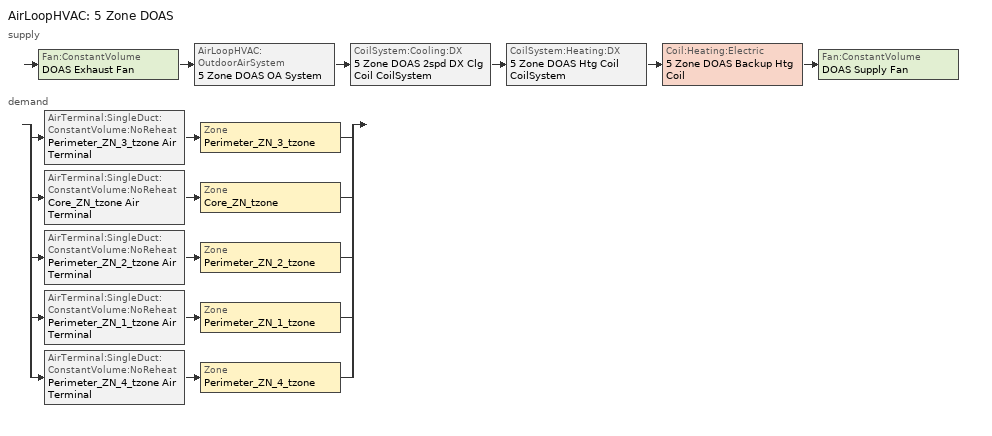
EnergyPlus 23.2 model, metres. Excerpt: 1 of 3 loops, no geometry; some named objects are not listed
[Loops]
AirLoopHVAC '5 Zone DOAS'
 supply: Fan:ConstantVolume 'DOAS Exhaust Fan' > AirLoopHVAC:OutdoorAirSystem '5 Zone DOAS OA System' > CoilSystem:Cooling:DX '5 Zone DOAS 2spd DX Clg Coil CoilSystem' > CoilSystem:Heating:DX '5 Zone DOAS Htg Coil CoilSystem' > Coil:Heating:Electric '5 Zone DOAS Backup Htg Coil' > Fan:ConstantVolume 'DOAS Supply Fan'
 demand: split
  | AirTerminal:SingleDuct:ConstantVolume:NoReheat 'Perimeter_ZN_3_tzone Air Terminal' > Zone 'Perimeter_ZN_3_tzone'
  | AirTerminal:SingleDuct:ConstantVolume:NoReheat 'Core_ZN_tzone Air Terminal' > Zone 'Core_ZN_tzone'
  | AirTerminal:SingleDuct:ConstantVolume:NoReheat 'Perimeter_ZN_2_tzone Air Terminal' > Zone 'Perimeter_ZN_2_tzone'
  | AirTerminal:SingleDuct:ConstantVolume:NoReheat 'Perimeter_ZN_1_tzone Air Terminal' > Zone 'Perimeter_ZN_1_tzone'
  | AirTerminal:SingleDuct:ConstantVolume:NoReheat 'Perimeter_ZN_4_tzone Air Terminal' > Zone 'Perimeter_ZN_4_tzone'
[ZoneControl:Thermostat] Temperature Difference Between Cutout And Setpoint {deltaC}=0
Name | Zone or ZoneList | Control Type Schedule | Control 1
Core_ZN_tzone Thermostat | Core_ZN_tzone | Core_ZN_tzone Thermostat Schedule | Thermostat Setpoint Dual Setpoint 2
Perimeter_ZN_1_tzone Thermostat | Perimeter_ZN_1_tzone | Perimeter_ZN_1_tzone Thermostat Schedule | Thermostat Setpoint Dual Setpoint 3
Perimeter_ZN_2_tzone Thermostat | Perimeter_ZN_2_tzone | Perimeter_ZN_2_tzone Thermostat Schedule | Thermostat Setpoint Dual Setpoint 4
Perimeter_ZN_3_tzone Thermostat | Perimeter_ZN_3_tzone | Perimeter_ZN_3_tzone Thermostat Schedule | Thermostat Setpoint Dual Setpoint 1
Perimeter_ZN_4_tzone Thermostat | Perimeter_ZN_4_tzone | Perimeter_ZN_4_tzone Thermostat Schedule | Thermostat Setpoint Dual Setpoint 5
[ThermostatSetpoint:DualSetpoint] Heating Setpoint Temperature Schedule=Radiant System Heating Setpoint; Cooling Setpoint Temperature Schedule=Radiant System Cooling Setpoint
Thermostat Setpoint Dual Setpoint 2; Thermostat Setpoint Dual Setpoint 3; Thermostat Setpoint Dual Setpoint 4; Thermostat Setpoint Dual Setpoint 1; Thermostat Setpoint Dual Setpoint 5
[AirTerminal:SingleDuct:ConstantVolume:NoReheat] Availability Schedule=Always On Discrete; Maximum Air Flow Rate {m3/s}=AutoSize
Core_ZN_tzone Air Terminal; Perimeter_ZN_1_tzone Air Terminal; Perimeter_ZN_2_tzone Air Terminal; Perimeter_ZN_3_tzone Air Terminal; Perimeter_ZN_4_tzone Air Terminal
[Zone equipment]
Core_ZN_tzone: Core_ZN_tzone Radiant Loop, Core_ZN_tzone Air Terminal
Perimeter_ZN_1_tzone: Perimeter_ZN_1_tzone Radiant Loop, Perimeter_ZN_1_tzone Air Terminal
Perimeter_ZN_2_tzone: Perimeter_ZN_2_tzone Radiant Loop, Perimeter_ZN_2_tzone Air Terminal
Perimeter_ZN_3_tzone: Perimeter_ZN_3_tzone Radiant Loop, Perimeter_ZN_3_tzone Air Terminal
Perimeter_ZN_4_tzone: Perimeter_ZN_4_tzone Radiant Loop, Perimeter_ZN_4_tzone Air Terminal
[Sizing:Zone] Zone Cooling Design Supply Air Temperature Input Method=SupplyAirTemperature; Zone Cooling Design Supply Air Temperature {C}=14; Zone Cooling Design Supply Air Temperature Difference {deltaC}=11.11; Zone Heating Design Supply Air Temperature Input Method=SupplyAirTemperature; Zone Heating Design Supply Air Temperature {C}=40; Zone Heating Design Supply Air Temperature Difference {deltaC}=11.11; Zone Cooling Design Supply Air Humidity Ratio {kgWater/kgDryAir}=0.0085; Zone Heating Design Supply Air Humidity Ratio {kgWater/kgDryAir}=0.008; Cooling Design Air Flow Method=DesignDay; Cooling Design Air Flow Rate {m3/s}=0; Cooling Minimum Air Flow per Zone Floor Area {m3/s-m2}=0.000762; Cooling Minimum Air Flow {m3/s}=0; Cooling Minimum Air Flow Fraction=0; Heating Design Air Flow Method=DesignDay; Heating Design Air Flow Rate {m3/s}=0; Heating Maximum Air Flow per Zone Floor Area {m3/s-m2}=0.002032; Heating Maximum Air Flow {m3/s}=0.141576; Heating Maximum Air Flow Fraction=0.3; Account for Dedicated Outdoor Air System=Yes; Dedicated Outdoor Air System Control Strategy=NeutralSupplyAir; Dedicated Outdoor Air Low Setpoint Temperature for Design {C}=15.5556; Dedicated Outdoor Air High Setpoint Temperature for Design {C}=21.1111; Zone Load Sizing Method=Sensible Load Only No Latent Load; Zone Latent Cooling Design Supply Air Humidity Ratio Input Method=HumidityRatioDifference; Zone Cooling Design Supply Air Humidity Ratio Difference {kgWater/kgDryAir}=0.005; Zone Latent Heating Design Supply Air Humidity Ratio Input Method=HumidityRatioDifference; Zone Humidification Design Supply Air Humidity Ratio Difference {kgWater/kgDryAir}=0.005
Name | Design Specification Outdoor Air Object
Core_ZN_tzone | Core_ZN_tzone DSOA Space List
Perimeter_ZN_1_tzone | Perimeter_ZN_1_tzone DSOA Space List
Perimeter_ZN_2_tzone | Perimeter_ZN_2_tzone DSOA Space List
Perimeter_ZN_3_tzone | Perimeter_ZN_3_tzone DSOA Space List
Perimeter_ZN_4_tzone | Perimeter_ZN_4_tzone DSOA Space List
[Controller:MechanicalVentilation]
5 Zone DOAS Mechanical Ventilation Controller: Availability Schedule=Always On Discrete; Demand Controlled Ventilation=No; System Outdoor Air Method=ZoneSum; Zone or ZoneList Name 1=Core_ZN_tzone; Design Specification Outdoor Air Object Name 1=Design Specification Outdoor Air 4; Zone or ZoneList Name 2=Perimeter_ZN_1_tzone; Design Specification Outdoor Air Object Name 2=Design Specification Outdoor Air 3; Zone or ZoneList Name 3=Perimeter_ZN_2_tzone; Design Specification Outdoor Air Object Name 3=Design Specification Outdoor Air 2; Zone or ZoneList Name 4=Perimeter_ZN_3_tzone; Design Specification Outdoor Air Object Name 4=Design Specification Outdoor Air 5; Zone or ZoneList Name 5=Perimeter_ZN_4_tzone; Design Specification Outdoor Air Object Name 5=Design Specification Outdoor Air 1
[DesignSpecification:OutdoorAir] Outdoor Air Method=Sum; Outdoor Air Flow per Person {m3/s-person}=0; Outdoor Air Flow per Zone Floor Area {m3/s-m2}=0.00043; Outdoor Air Flow per Zone {m3/s}=0; Outdoor Air Flow Air Changes per Hour {1/hr}=0
Design Specification Outdoor Air 4; Design Specification Outdoor Air 3; Design Specification Outdoor Air 2; Design Specification Outdoor Air 5; Design Specification Outdoor Air 1
[DesignSpecification:OutdoorAir:SpaceList]
Name | Space Name 1 | Space Design Specification Outdoor Air Object Name 1
Core_ZN_tzone DSOA Space List | Core_ZN | Design Specification Outdoor Air 4
Perimeter_ZN_1_tzone DSOA Space List | Perimeter_ZN_1 | Design Specification Outdoor Air 3
Perimeter_ZN_2_tzone DSOA Space List | Perimeter_ZN_2 | Design Specification Outdoor Air 2
Perimeter_ZN_3_tzone DSOA Space List | Perimeter_ZN_3 | Design Specification Outdoor Air 5
Perimeter_ZN_4_tzone DSOA Space List | Perimeter_ZN_4 | Design Specification Outdoor Air 1
[AirLoopHVAC]
5 Zone DOAS: Design Supply Air Flow Rate {m3/s}=AutoSize; Design Return Air Flow Fraction of Supply Air Flow=1
[Sizing:System]
5 Zone DOAS: Type of Load to Size On=VentilationRequirement; Design Outdoor Air Flow Rate {m3/s}=Autosize; Central Heating Maximum System Air Flow Ratio=1; Preheat Design Temperature {C}=7; Preheat Design Humidity Ratio {kgWater/kgDryAir}=0.008; Precool Design Temperature {C}=12.8; Precool Design Humidity Ratio {kgWater/kgDryAir}=0.008; Central Cooling Design Supply Air Temperature {C}=15.5556; Central Heating Design Supply Air Temperature {C}=21.1111; Type of Zone Sum to Use=Coincident; 100% Outdoor Air in Cooling=Yes; 100% Outdoor Air in Heating=Yes; Central Cooling Design Supply Air Humidity Ratio {kgWater/kgDryAir}=0.0085; Central Heating Design Supply Air Humidity Ratio {kgWater/kgDryAir}=0.008; Cooling Supply Air Flow Rate Method=DesignDay; Cooling Supply Air Flow Rate {m3/s}=0; Cooling Supply Air Flow Rate Per Floor Area {m3/s-m2}=0.00996765; Cooling Fraction of Autosized Cooling Supply Air Flow Rate=1; Cooling Supply Air Flow Rate Per Unit Cooling Capacity {m3/s-W}=3.94755e-05; Heating Supply Air Flow Rate Method=DesignDay; Heating Supply Air Flow Rate {m3/s}=0; Heating Supply Air Flow Rate Per Floor Area {m3/s-m2}=0.00996765; Heating Fraction of Autosized Heating Supply Air Flow Rate=1; Heating Fraction of Autosized Cooling Supply Air Flow Rate=1; Heating Supply Air Flow Rate Per Unit Heating Capacity {m3/s-W}=3.15882e-05; System Outdoor Air Method=ZoneSum; Zone Maximum Outdoor Air Fraction=1; Cooling Design Capacity Method=CoolingDesignCapacity; Cooling Design Capacity {W}=Autosize; Cooling Design Capacity Per Floor Area {W/m2}=234.7; Fraction of Autosized Cooling Design Capacity=1; Heating Design Capacity Method=HeatingDesignCapacity; Heating Design Capacity {W}=Autosize; Heating Design Capacity Per Floor Area {W/m2}=157; Fraction of Autosized Heating Design Capacity=1; Central Cooling Capacity Control Method=OnOff; Occupant Diversity=Autosize
[Fan:ConstantVolume] Availability Schedule=Always On Discrete; Fan Total Efficiency=0.58175; Maximum Flow Rate {m3/s}=AutoSize; Motor Efficiency=0.895; Motor In Airstream Fraction=1
Name | Pressure Rise {Pa}
DOAS Exhaust Fan | 373.633
DOAS Supply Fan | 622.722
[SetpointManager:MixedAir] Control Variable=Temperature
Name | Setpoint Node or NodeList
DOAS Exhaust Fan Outlet Air Node OS Default SPM | DOAS Exhaust Fan Outlet Air Node
5 Zone DOAS Mixed Air Node OS Default SPM | 5 Zone DOAS Mixed Air Node
5 Zone DOAS 2spd DX Clg Coil Outlet Air Node OS Default SPM | 5 Zone DOAS 2spd DX Clg Coil Outlet Air Node
5 Zone DOAS Htg Coil Outlet Air Node OS Default SPM | 5 Zone DOAS Htg Coil Outlet Air Node
[Controller:OutdoorAir]
5 Zone DOAS Outdoor Air Controller: Minimum Outdoor Air Flow Rate {m3/s}=Autosize; Maximum Outdoor Air Flow Rate {m3/s}=Autosize; Economizer Control Type=NoEconomizer; Economizer Control Action Type=ModulateFlow; Lockout Type=NoLockout; Minimum Limit Type=FixedMinimum; Minimum Fraction of Outdoor Air Schedule=Always On Discrete; Mechanical Ventilation Controller=5 Zone DOAS Mechanical Ventilation Controller; High Humidity Control=No; Control High Indoor Humidity Based on Outdoor Humidity Ratio=Yes; Heat Recovery Bypass Control Type=BypassWhenWithinEconomizerLimits; Economizer Operation Staging=InterlockedWithMechanicalCooling
[CoilSystem:Cooling:DX]
5 Zone DOAS 2spd DX Clg Coil CoilSystem: Availability Schedule=Always On Discrete; Cooling Coil=5 Zone DOAS 2spd DX Clg Coil
[Coil:Cooling:DX:TwoSpeed]
5 Zone DOAS 2spd DX Clg Coil: Availability Schedule=Always On Discrete; High Speed Gross Rated Total Cooling Capacity {W}=Autosize; High Speed Rated Sensible Heat Ratio=Autosize; High Speed Gross Rated Cooling COP {W/W}=3; High Speed Rated Air Flow Rate {m3/s}=Autosize; High Speed Rated Evaporator Fan Power Per Volume Flow Rate 2017 {W/(m3/s)}=773.3; High Speed Rated Evaporator Fan Power Per Volume Flow Rate 2023 {W/(m3/s)}=934.4; Unit Internal Static Air Pressure {Pa}=773.3; Total Cooling Capacity Function of Temperature Curve=Curve Biquadratic 3; Total Cooling Capacity Function of Flow Fraction Curve=Curve Quadratic 5; Energy Input Ratio Function of Temperature Curve=Curve Biquadratic 4; Energy Input Ratio Function of Flow Fraction Curve=Curve Quadratic 6; Part Load Fraction Correlation Curve=Curve Quadratic 7; Low Speed Gross Rated Total Cooling Capacity {W}=Autosize; Low Speed Gross Rated Sensible Heat Ratio=0.69; Low Speed Gross Rated Cooling COP {W/W}=3; Low Speed Rated Air Flow Rate {m3/s}=Autosize; Low Speed Rated Evaporator Fan Power Per Volume Flow Rate 2017 {W/(m3/s)}=773.3; Low Speed Rated Evaporator Fan Power Per Volume Flow Rate 2023 {W/(m3/s)}=934.4; Low Speed Total Cooling Capacity Function of Temperature Curve=Curve Biquadratic 5; Low Speed Energy Input Ratio Function of Temperature Curve=Curve Biquadratic 6; Condenser Type=AirCooled; Minimum Outdoor Dry-Bulb Temperature for Compressor Operation {C}=-25; High Speed Evaporative Condenser Effectiveness=0.9; High Speed Evaporative Condenser Air Flow Rate {m3/s}=Autosize; High Speed Evaporative Condenser Pump Rated Power Consumption {W}=Autosize; Low Speed Evaporative Condenser Effectiveness=0.9; Low Speed Evaporative Condenser Air Flow Rate {m3/s}=Autosize; Low Speed Evaporative Condenser Pump Rated Power Consumption {W}=Autosize; Basin Heater Capacity {W/K}=0; Basin Heater Setpoint Temperature {C}=2
[CoilSystem:Heating:DX]
5 Zone DOAS Htg Coil CoilSystem: Availability Schedule=Always On Discrete; Heating Coil=5 Zone DOAS Htg Coil
[Coil:Heating:DX:SingleSpeed]
5 Zone DOAS Htg Coil: Availability Schedule=Always On Discrete; Gross Rated Heating Capacity {W}=Autosize; Gross Rated Heating COP {W/W}=3.3; Rated Air Flow Rate {m3/s}=Autosize; Rated Supply Fan Power Per Volume Flow Rate 2017 {W/(m3/s)}=773.3; Rated Supply Fan Power Per Volume Flow Rate 2023 {W/(m3/s)}=934.4; Heating Capacity Function of Temperature Curve=5 Zone DOAS Htg Coil Htg Cap Func of Temp Curve; Heating Capacity Function of Flow Fraction Curve=5 Zone DOAS Htg Coil Htg Cap Func of Flow Frac Curve; Energy Input Ratio Function of Temperature Curve=5 Zone DOAS Htg Coil EIR Func of Temp Curve; Energy Input Ratio Function of Flow Fraction Curve=5 Zone DOAS Htg Coil EIR Func of Flow Frac Curve; Part Load Fraction Correlation Curve=5 Zone DOAS Htg Coil PLR Correlation Curve; Defrost Energy Input Ratio Function of Temperature Curve=5 Zone DOAS Htg Coil Defrost EIR Func of Temp Curve; Minimum Outdoor Dry-Bulb Temperature for Compressor Operation {C}=-8; Maximum Outdoor Dry-Bulb Temperature for Defrost Operation {C}=5; Crankcase Heater Capacity {W}=0; Maximum Outdoor Dry-Bulb Temperature for Crankcase Heater Operation {C}=10; Defrost Strategy=ReverseCycle; Defrost Control=OnDemand; Defrost Time Period Fraction=0.166667; Resistive Defrost Heater Capacity {W}=2000
[Coil:Heating:Electric]
5 Zone DOAS Backup Htg Coil: Availability Schedule=Always On Discrete; Efficiency=1; Nominal Capacity {W}=Autosize
[EnergyManagementSystem:Program]
ems_Perimeter_ZN_3_tzone_Calculate_Slab_Ctrl_Setpoint: SET ems_Perimeter_ZN_3_tzone_cont_cool_oper = @TrendSum ems_Perimeter_ZN_3_tzone_rad_cool_operation_trend radiant_switch_over_time/ZoneTimeStep; SET ems_Perimeter_ZN_3_tzone_cont_heat_oper = @TrendSum ems_Perimeter_ZN_3_tzone_rad_heat_operation_trend radiant_switch_over_time/ZoneTimeStep; SET ems_Perimeter_ZN_3_tzone_occupied_hours = @TrendSum ems_Perimeter_ZN_3_tzone_occupied_status_trend 24/ZoneTimeStep; IF (ems_Perimeter_ZN_3_tzone_cont_cool_oper > 0) && (ems_Perimeter_ZN_3_tzone_occupied_hours > 0) && (CurrentTime == hour_of_slab_sp_change); SET ems_Perimeter_ZN_3_tzone_cmd_hot_water_ctrl = ems_Perimeter_ZN_3_tzone_cmd_hot_water_ctrl + (ems_Perimeter_ZN_3_tzone_cmd_csp_error*prp_k); ELSEIF (ems_Perimeter_ZN_3_tzone_cont_heat_oper > 0) && (ems_Perimeter_ZN_3_tzone_occupied_hours > 0) && (CurrentTime == hour_of_slab_sp_change); SET ems_Perimeter_ZN_3_tzone_cmd_hot_water_ctrl = ems_Perimeter_ZN_3_tzone_cmd_hot_water_ctrl + (ems_Perimeter_ZN_3_tzone_cmd_hsp_error*prp_k); ELSE; SET ems_Perimeter_ZN_3_tzone_cmd_hot_water_ctrl = ems_Perimeter_ZN_3_tzone_cmd_hot_water_ctrl; ENDIF; IF (ems_Perimeter_ZN_3_tzone_cmd_hot_water_ctrl < lower_slab_sp_lim); SET ems_Perimeter_ZN_3_tzone_cmd_hot_water_ctrl = lower_slab_sp_lim; ELSEIF (ems_Perimeter_ZN_3_tzone_cmd_hot_water_ctrl > upper_slab_sp_lim); SET ems_Perimeter_ZN_3_tzone_cmd_hot_water_ctrl = upper_slab_sp_lim; ENDIF; SET ems_Perimeter_ZN_3_tzone_cmd_cold_water_ctrl = ems_Perimeter_ZN_3_tzone_cmd_hot_water_ctrl + 0.01
ems_Perimeter_ZN_3_tzone_Set_Constant_Values: SET ems_Perimeter_ZN_3_tzone_max_ctrl_temp      = ems_Perimeter_ZN_3_tzone_lower_comfort_limit; SET ems_Perimeter_ZN_3_tzone_min_ctrl_temp      = ems_Perimeter_ZN_3_tzone_upper_comfort_limit; SET ems_Perimeter_ZN_3_tzone_cmd_csp_error      = 0; SET ems_Perimeter_ZN_3_tzone_cmd_hsp_error      = 0; SET ems_Perimeter_ZN_3_tzone_cmd_cold_water_ctrl = ems_Perimeter_ZN_3_tzone_upper_comfort_limit; SET ems_Perimeter_ZN_3_tzone_cmd_hot_water_ctrl  = ems_Perimeter_ZN_3_tzone_lower_comfort_limit
ems_Perimeter_ZN_4_tzone_Calculate_Errors_From_Comfort: IF (CurrentTime == (hour_of_slab_sp_change - ZoneTimeStep)); SET ems_Perimeter_ZN_4_tzone_cmd_csp_error = (ems_Perimeter_ZN_4_tzone_upper_comfort_limit - ctrl_temp_offset) - ems_Perimeter_ZN_4_tzone_max_ctrl_temp; SET ems_Perimeter_ZN_4_tzone_cmd_hsp_error = (ems_Perimeter_ZN_4_tzone_lower_comfort_limit + ctrl_temp_offset) - ems_Perimeter_ZN_4_tzone_min_ctrl_temp; ENDIF
ems_Perimeter_ZN_4_tzone_Calculate_Extremes_In_Zone: IF (ems_Perimeter_ZN_4_tzone_occupied_status == 1); IF ems_Perimeter_ZN_4_tzone_ctrl_temperature > ems_Perimeter_ZN_4_tzone_max_ctrl_temp; SET ems_Perimeter_ZN_4_tzone_max_ctrl_temp = ems_Perimeter_ZN_4_tzone_ctrl_temperature; ENDIF; IF ems_Perimeter_ZN_4_tzone_ctrl_temperature < ems_Perimeter_ZN_4_tzone_min_ctrl_temp; SET ems_Perimeter_ZN_4_tzone_min_ctrl_temp = ems_Perimeter_ZN_4_tzone_ctrl_temperature; ENDIF; ELSE; SET ems_Perimeter_ZN_4_tzone_max_ctrl_temp = ems_Perimeter_ZN_4_tzone_lower_comfort_limit; SET ems_Perimeter_ZN_4_tzone_min_ctrl_temp = ems_Perimeter_ZN_4_tzone_upper_comfort_limit; ENDIF
ems_Perimeter_ZN_4_tzone_Calculate_Slab_Ctrl_Setpoint: SET ems_Perimeter_ZN_4_tzone_cont_cool_oper = @TrendSum ems_Perimeter_ZN_4_tzone_rad_cool_operation_trend radiant_switch_over_time/ZoneTimeStep; SET ems_Perimeter_ZN_4_tzone_cont_heat_oper = @TrendSum ems_Perimeter_ZN_4_tzone_rad_heat_operation_trend radiant_switch_over_time/ZoneTimeStep; SET ems_Perimeter_ZN_4_tzone_occupied_hours = @TrendSum ems_Perimeter_ZN_4_tzone_occupied_status_trend 24/ZoneTimeStep; IF (ems_Perimeter_ZN_4_tzone_cont_cool_oper > 0) && (ems_Perimeter_ZN_4_tzone_occupied_hours > 0) && (CurrentTime == hour_of_slab_sp_change); SET ems_Perimeter_ZN_4_tzone_cmd_hot_water_ctrl = ems_Perimeter_ZN_4_tzone_cmd_hot_water_ctrl + (ems_Perimeter_ZN_4_tzone_cmd_csp_error*prp_k); ELSEIF (ems_Perimeter_ZN_4_tzone_cont_heat_oper > 0) && (ems_Perimeter_ZN_4_tzone_occupied_hours > 0) && (CurrentTime == hour_of_slab_sp_change); SET ems_Perimeter_ZN_4_tzone_cmd_hot_water_ctrl = ems_Perimeter_ZN_4_tzone_cmd_hot_water_ctrl + (ems_Perimeter_ZN_4_tzone_cmd_hsp_error*prp_k); ELSE; SET ems_Perimeter_ZN_4_tzone_cmd_hot_water_ctrl = ems_Perimeter_ZN_4_tzone_cmd_hot_water_ctrl; ENDIF; IF (ems_Perimeter_ZN_4_tzone_cmd_hot_water_ctrl < lower_slab_sp_lim); SET ems_Perimeter_ZN_4_tzone_cmd_hot_water_ctrl = lower_slab_sp_lim; ELSEIF (ems_Perimeter_ZN_4_tzone_cmd_hot_water_ctrl > upper_slab_sp_lim); SET ems_Perimeter_ZN_4_tzone_cmd_hot_water_ctrl = upper_slab_sp_lim; ENDIF; SET ems_Perimeter_ZN_4_tzone_cmd_cold_water_ctrl = ems_Perimeter_ZN_4_tzone_cmd_hot_water_ctrl + 0.01
ems_Perimeter_ZN_4_tzone_Set_Constant_Values: SET ems_Perimeter_ZN_4_tzone_max_ctrl_temp      = ems_Perimeter_ZN_4_tzone_lower_comfort_limit; SET ems_Perimeter_ZN_4_tzone_min_ctrl_temp      = ems_Perimeter_ZN_4_tzone_upper_comfort_limit; SET ems_Perimeter_ZN_4_tzone_cmd_csp_error      = 0; SET ems_Perimeter_ZN_4_tzone_cmd_hsp_error      = 0; SET ems_Perimeter_ZN_4_tzone_cmd_cold_water_ctrl = ems_Perimeter_ZN_4_tzone_upper_comfort_limit; SET ems_Perimeter_ZN_4_tzone_cmd_hot_water_ctrl  = ems_Perimeter_ZN_4_tzone_lower_comfort_limit
Set_Constant_Values: SET prp_k              = 0.3; SET ctrl_temp_offset   = 0.5; SET upper_slab_sp_lim  = 29; SET lower_slab_sp_lim  = 19; SET hour_of_slab_sp_change = 18
[EnergyManagementSystem:ProgramCallingManager]
ems_Core_ZN_tzone_Average_Building_Temperature: EndOfZoneTimestepAfterZoneReporting; ems_Core_ZN_tzone_Calculate_Extremes_In_Zone; ems_Core_ZN_tzone_Calculate_Errors_From_Comfort
ems_Core_ZN_tzone_Initialize_Constant_Parameters: BeginNewEnvironment; ems_Core_ZN_tzone_Set_Constant_Values
ems_Core_ZN_tzone_Initialize_Constant_Parameters_After_Warmup: AfterNewEnvironmentWarmUpIsComplete; ems_Core_ZN_tzone_Set_Constant_Values
ems_Core_ZN_tzone_Programs_At_Beginning_Of_Timestep: BeginTimestepBeforePredictor; ems_Core_ZN_tzone_Calculate_Slab_Ctrl_Setpoint
ems_Perimeter_ZN_1_tzone_Average_Building_Temperature: EndOfZoneTimestepAfterZoneReporting; ems_Perimeter_ZN_1_tzone_Calculate_Extremes_In_Zone; ems_Perimeter_ZN_1_tzone_Calculate_Errors_From_Comfort
ems_Perimeter_ZN_1_tzone_Initialize_Constant_Parameters: BeginNewEnvironment; ems_Perimeter_ZN_1_tzone_Set_Constant_Values
ems_Perimeter_ZN_1_tzone_Initialize_Constant_Parameters_After_Warmup: AfterNewEnvironmentWarmUpIsComplete; ems_Perimeter_ZN_1_tzone_Set_Constant_Values
ems_Perimeter_ZN_1_tzone_Programs_At_Beginning_Of_Timestep: BeginTimestepBeforePredictor; ems_Perimeter_ZN_1_tzone_Calculate_Slab_Ctrl_Setpoint
ems_Perimeter_ZN_2_tzone_Average_Building_Temperature: EndOfZoneTimestepAfterZoneReporting; ems_Perimeter_ZN_2_tzone_Calculate_Extremes_In_Zone; ems_Perimeter_ZN_2_tzone_Calculate_Errors_From_Comfort
ems_Perimeter_ZN_2_tzone_Initialize_Constant_Parameters: BeginNewEnvironment; ems_Perimeter_ZN_2_tzone_Set_Constant_Values
ems_Perimeter_ZN_2_tzone_Initialize_Constant_Parameters_After_Warmup: AfterNewEnvironmentWarmUpIsComplete; ems_Perimeter_ZN_2_tzone_Set_Constant_Values
[EnergyManagementSystem:Sensor] Output:Variable or Output:Meter=Zone Air Temperature
Name | Output:Variable or Output:Meter Index Key
ems_Core_ZN_tzone_ctrl_temperature | Core_ZN_tzone
ems_Perimeter_ZN_1_tzone_ctrl_temperature | Perimeter_ZN_1_tzone
ems_Perimeter_ZN_2_tzone_ctrl_temperature | Perimeter_ZN_2_tzone
ems_Perimeter_ZN_3_tzone_ctrl_temperature | Perimeter_ZN_3_tzone
ems_Perimeter_ZN_4_tzone_ctrl_temperature | Perimeter_ZN_4_tzone
[Schedule:Day:Interval]
Radiant System Heating Setpoint Default: No, 24:00, 20
Radiant System Cooling Setpoint Default: No, 24:00, 26
[Schedule:Week:Daily]
Radiant System Heating Setpoint Week Rule - Jan1-Dec31: Radiant System Heating Setpoint Default, Radiant System Heating Setpoint Default, Radiant System Heating Setpoint Default, Radiant System Heating Setpoint Default, Radiant System Heating Setpoint Default, Radiant System Heating Setpoint Default, Radiant System Heating Setpoint Default, Radiant System Heating Setpoint Default, Radiant System Heating Setpoint Default, Radiant System Heating Setpoint Default, Radiant System Heating Setpoint Default, Radiant System Heating Setpoint Default
Radiant System Cooling Setpoint Week Rule - Jan1-Dec31: Radiant System Cooling Setpoint Default, Radiant System Cooling Setpoint Default, Radiant System Cooling Setpoint Default, Radiant System Cooling Setpoint Default, Radiant System Cooling Setpoint Default, Radiant System Cooling Setpoint Default, Radiant System Cooling Setpoint Default, Radiant System Cooling Setpoint Default, Radiant System Cooling Setpoint Default, Radiant System Cooling Setpoint Default, Radiant System Cooling Setpoint Default, Radiant System Cooling Setpoint Default
[Schedule:Year]
Radiant System Heating Setpoint: Radiant System Heating Setpoint Week Rule - Jan1-Dec31, 1, 1, 12, 31
Radiant System Cooling Setpoint: Radiant System Cooling Setpoint Week Rule - Jan1-Dec31, 1, 1, 12, 31
[Schedule:Compact]
Core_ZN_tzone Thermostat Schedule; Perimeter_ZN_1_tzone Thermostat Schedule; Perimeter_ZN_2_tzone Thermostat Schedule; Perimeter_ZN_3_tzone Thermostat Schedule; Perimeter_ZN_4_tzone Thermostat Schedule: Through: 12/31, For: AllDays, Until: 24:00, 4
[Schedule:Constant]
Always On Discrete: Hourly Value=1
[Curve:Biquadratic]
Name | Coefficient1 Constant | Coefficient2 x | Coefficient3 x**2 | Coefficient4 y | Coefficient5 y**2 | Coefficient6 x*y | Minimum Value of x {BasedOnField A2} | Maximum Value of x {BasedOnField A2} | Minimum Value of y {BasedOnField A3} | Maximum Value of y {BasedOnField A3}
Curve Biquadratic 3; Curve Biquadratic 5 | 0.42415 | 0.04426 | -0.00042 | 0.00333 | -8e-05 | -0.00021 | 17 | 22 | 13 | 46
Curve Biquadratic 4; Curve Biquadratic 6 | 1.23649 | -0.02431 | 0.00057 | -0.01434 | 0.00063 | -0.00038 | 17 | 22 | 13 | 46
5 Zone DOAS Htg Coil Defrost EIR Func of Temp Curve | 0.297145 | 0.0430933 | -0.000748766 | 0.00597727 | 0.000482112 | -0.000956448 | -23.3333 | 29.44444 | -23.3333 | 29.44444
[Curve:Quadratic]
Name | Coefficient1 Constant | Coefficient2 x | Coefficient3 x**2 | Minimum Value of x {BasedOnField A2} | Maximum Value of x {BasedOnField A2}
Curve Quadratic 5 | 0.77136 | 0.34053 | -0.11088 | 0.75918 | 1.13877
Curve Quadratic 6 | 1.2055 | -0.32953 | 0.12308 | 0.75918 | 1.13877
Curve Quadratic 7 | 0.771 | 0.229 | 0 | 0 | 1
5 Zone DOAS Htg Coil EIR Func of Flow Frac Curve | 1.3824 | -0.4336 | 0.0512 | 0 | 1
5 Zone DOAS Htg Coil PLR Correlation Curve | 0.85 | 0.15 | 0 | 0 | 1
[Curve:Cubic]
Name | Coefficient1 Constant | Coefficient2 x | Coefficient3 x**2 | Coefficient4 x**3 | Minimum Value of x {BasedOnField A2} | Maximum Value of x {BasedOnField A2}
5 Zone DOAS Htg Coil Htg Cap Func of Temp Curve | 0.758746 | 0.027626 | 0.000148716 | 3.4992e-06 | -20 | 20
5 Zone DOAS Htg Coil Htg Cap Func of Flow Frac Curve | 0.84 | 0.16 | 0 | 0 | 0.5 | 1.5
5 Zone DOAS Htg Coil EIR Func of Temp Curve | 1.19248 | -0.0300438 | 0.00103745 | -2.3328e-05 | -20 | 20
